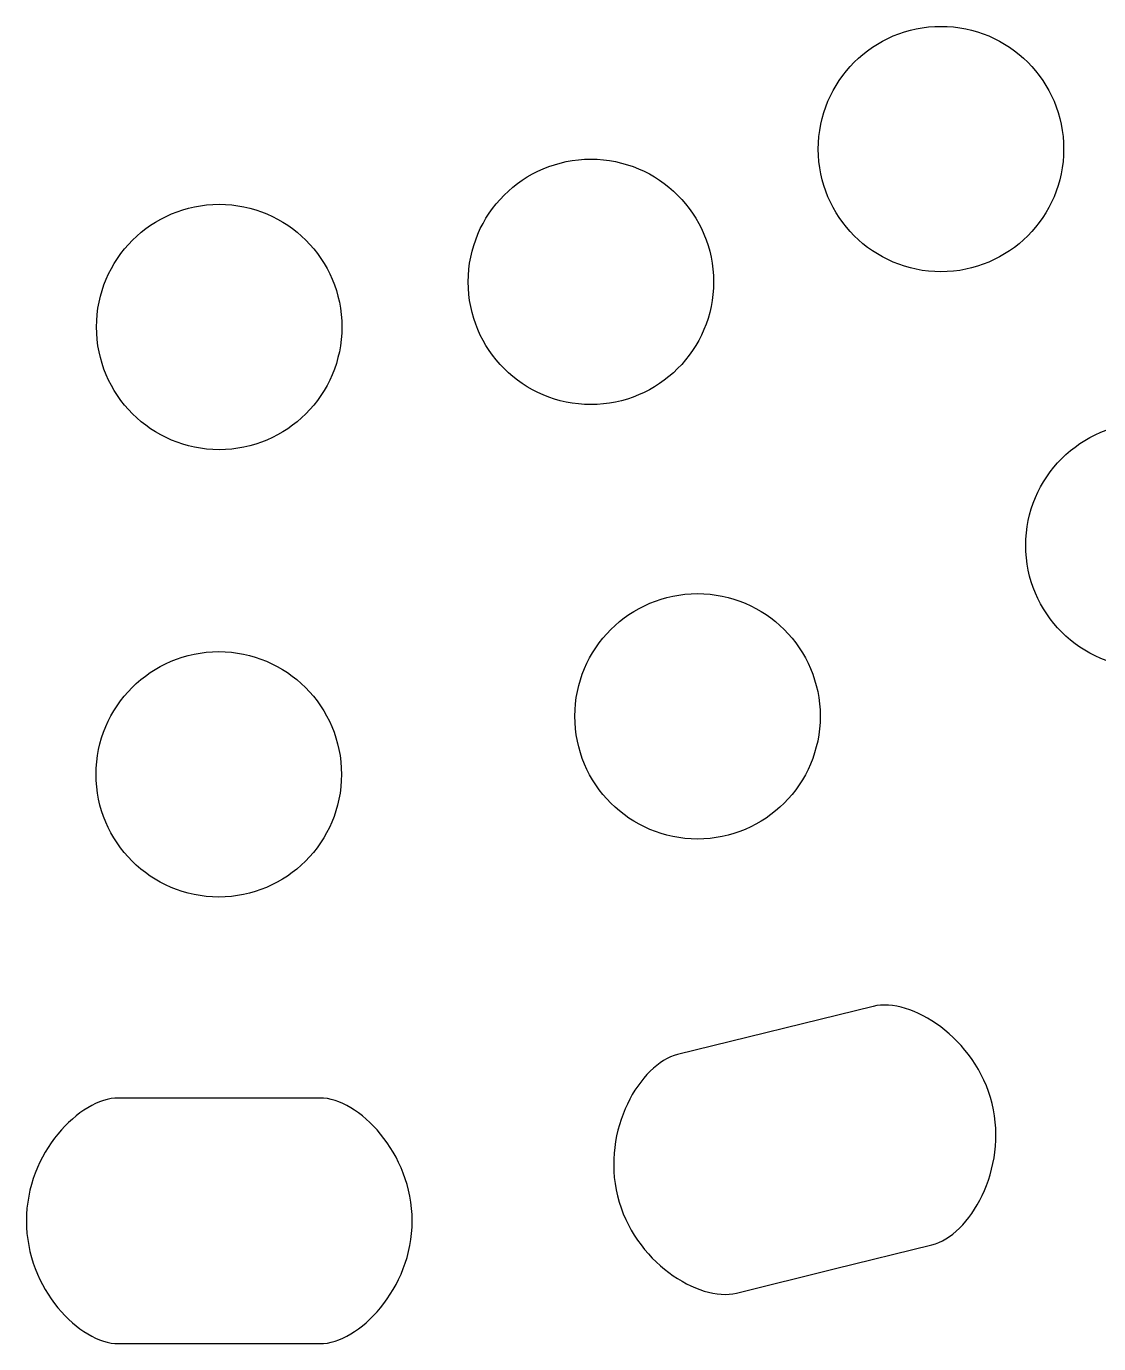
# Model space of a CAD drawing. Extents: x 5 to 376, y 5 to 380.
# Drawn here: x 92.65 to 115.05, y 234.19 to 261.69 of the extents above; entities that cross this region are included whole.
import ezdxf

# ---------------------------------------------------------------- set-up
doc = ezdxf.new("R2010")
doc.units = 0
doc.header["$MEASUREMENT"] = 0
doc.layers.add('Gas', color=7, linetype='Continuous')

msp = doc.modelspace()

# ---------------------------------------------------------------- linework, layer by layer
at = {"layer": 'Gas', "color": 0}
for p, q in [((110.335852, 241.229471), (106.250801, 240.222597)), ((110.411178, 241.244589), (110.335852, 241.229471)), ((110.489577, 241.253678), (110.411178, 241.244589)), ((110.570756, 241.256835), (110.489577, 241.253678)), ((110.654423, 241.254157), (110.570756, 241.256835)), ((110.740286, 241.245738), (110.654423, 241.254157)), ((110.828052, 241.231676), (110.740286, 241.245738)), ((110.917429, 241.212066), (110.828052, 241.231676)), ((111.008125, 241.187004), (110.917429, 241.212066)), ((111.099847, 241.156586), (111.008125, 241.187004)), ((111.192304, 241.120909), (111.099847, 241.156586)), ((111.285202, 241.080068), (111.192304, 241.120909)), ((111.37825, 241.034159), (111.285202, 241.080068)), ((111.471155, 240.983279), (111.37825, 241.034159)), ((111.563625, 240.927523), (111.471155, 240.983279)), ((111.655367, 240.866988), (111.563625, 240.927523)), ((111.74609, 240.801769), (111.655367, 240.866988)), ((111.8355, 240.731964), (111.74609, 240.801769)), ((111.923306, 240.657667), (111.8355, 240.731964)), ((112.009215, 240.578974), (111.923306, 240.657667)), ((112.092935, 240.495983), (112.009215, 240.578974)), ((112.174174, 240.408788), (112.092935, 240.495983)), ((112.252639, 240.317486), (112.174174, 240.408788)), ((106.030327, 240.137797), (105.95755, 240.096613)), ((106.103604, 240.172668), (106.030327, 240.137797)), ((106.177167, 240.201008), (106.103604, 240.172668)), ((106.250801, 240.222597), (106.177167, 240.201008)), ((112.328039, 240.222173), (112.252639, 240.317486)), ((112.400079, 240.122945), (112.328039, 240.222173)), ((112.468469, 240.019898), (112.400079, 240.122945)), ((105.675746, 239.87314), (105.608694, 239.803684)), ((105.744372, 239.93738), (105.675746, 239.87314)), ((105.814358, 239.996186), (105.744372, 239.93738)), ((105.885489, 240.049336), (105.814358, 239.996186)), ((105.95755, 240.096613), (105.885489, 240.049336)), ((112.532917, 239.913128), (112.468469, 240.019898)), ((112.593129, 239.802732), (112.532917, 239.913128)), ((105.419134, 239.566212), (105.360528, 239.478085)), ((105.480173, 239.650001), (105.419134, 239.566212)), ((105.543432, 239.729231), (105.480173, 239.650001)), ((105.608694, 239.803684), (105.543432, 239.729231)), ((112.648813, 239.688804), (112.593129, 239.802732)), ((112.699677, 239.571442), (112.648813, 239.688804)), ((112.745429, 239.450741), (112.699677, 239.571442)), ((94.418569, 239.302442), (94.339075, 239.28612)), ((94.496776, 239.312354), (94.418569, 239.302442)), ((94.573437, 239.315693), (94.496776, 239.312354)), ((98.780745, 239.315693), (94.573437, 239.315693)), ((98.8575, 239.312345), (98.780745, 239.315693)), ((98.935795, 239.302408), (98.8575, 239.312345)), ((99.015371, 239.286046), (98.935795, 239.302408)), ((105.251478, 239.289691), (105.201462, 239.189863)), ((105.304571, 239.385838), (105.251478, 239.289691)), ((105.360528, 239.478085), (105.304571, 239.385838)), ((112.785777, 239.326797), (112.745429, 239.450741)), ((112.820428, 239.199707), (112.785777, 239.326797)), ((93.849736, 239.06262), (93.768552, 239.005949)), ((93.931461, 239.114011), (93.849736, 239.06262)), ((94.013467, 239.159961), (93.931461, 239.114011)), ((94.095492, 239.200309), (94.013467, 239.159961)), ((94.177276, 239.234892), (94.095492, 239.200309)), ((94.258558, 239.26355), (94.177276, 239.234892)), ((94.339075, 239.28612), (94.258558, 239.26355)), ((99.095966, 239.263423), (99.015371, 239.286046)), ((99.177319, 239.2347), (99.095966, 239.263423)), ((99.259169, 239.200043), (99.177319, 239.2347)), ((99.341256, 239.159613), (99.259169, 239.200043)), ((99.423319, 239.113574), (99.341256, 239.159613)), ((99.505097, 239.06209), (99.423319, 239.113574)), ((99.586329, 239.005323), (99.505097, 239.06209)), ((105.154739, 239.086574), (105.111524, 238.980042)), ((105.201462, 239.189863), (105.154739, 239.086574)), ((112.848828, 239.070988), (112.820428, 239.199707)), ((112.870717, 238.942431), (112.848828, 239.070988)), ((93.530861, 238.805872), (93.454453, 238.729697)), ((93.608853, 238.877413), (93.530861, 238.805872)), ((93.688171, 238.944159), (93.608853, 238.877413)), ((93.768552, 239.005949), (93.688171, 238.944159)), ((99.666754, 238.943437), (99.586329, 239.005323)), ((99.746111, 238.876594), (99.666754, 238.943437)), ((99.82414, 238.804959), (99.746111, 238.876594)), ((99.900579, 238.728694), (99.82414, 238.804959)), ((105.036476, 238.758127), (105.005073, 238.643184)), ((105.072032, 238.870486), (105.036476, 238.758127)), ((105.111524, 238.980042), (105.072032, 238.870486)), ((112.886307, 238.814254), (112.870717, 238.942431)), ((112.895815, 238.686677), (112.886307, 238.814254)), ((93.237356, 238.474986), (93.169902, 238.381891)), ((93.30744, 238.564093), (93.237356, 238.474986)), ((93.379893, 238.64905), (93.30744, 238.564093)), ((93.454453, 238.729697), (93.379893, 238.64905)), ((99.975169, 238.647963), (99.900579, 238.728694)), ((100.047647, 238.562928), (99.975169, 238.647963)), ((100.117754, 238.473753), (100.047647, 238.562928)), ((100.185228, 238.380602), (100.117754, 238.473753)), ((104.978037, 238.525875), (104.955582, 238.40642)), ((105.005073, 238.643184), (104.978037, 238.525875)), ((112.899454, 238.55992), (112.895815, 238.686677)), ((112.897439, 238.434203), (112.899454, 238.55992)), ((93.105339, 238.284971), (93.043928, 238.184386)), ((93.169902, 238.381891), (93.105339, 238.284971)), ((100.249809, 238.283636), (100.185228, 238.380602)), ((100.311235, 238.183021), (100.249809, 238.283636)), ((104.937923, 238.285038), (104.925276, 238.161949)), ((104.955582, 238.40642), (104.937923, 238.285038)), ((112.859615, 238.065483), (112.877305, 238.186765)), ((112.877305, 238.186765), (112.889984, 238.309744)), ((112.889984, 238.309744), (112.897439, 238.434203)), ((92.931604, 237.972868), (92.881215, 237.862258)), ((92.985929, 238.080298), (92.931604, 237.972868)), ((93.043928, 238.184386), (92.985929, 238.080298)), ((100.369246, 238.078918), (100.311235, 238.183021)), ((100.423581, 237.971491), (100.369246, 238.078918)), ((100.473979, 237.860904), (100.423581, 237.971491)), ((104.917855, 238.037372), (104.915875, 237.911526)), ((104.915875, 237.911526), (104.91955, 237.784631)), ((104.925276, 238.161949), (104.917855, 238.037372)), ((112.810061, 237.828893), (112.837129, 237.946119)), ((112.837129, 237.946119), (112.859615, 238.065483)), ((92.835021, 237.748629), (92.793284, 237.632144)), ((92.881215, 237.862258), (92.835021, 237.748629)), ((100.52018, 237.747319), (100.473979, 237.860904)), ((100.561922, 237.630899), (100.52018, 237.747319)), ((104.91955, 237.784631), (104.929096, 237.656905)), ((104.929096, 237.656905), (104.944726, 237.528568)), ((112.74304, 237.601731), (112.778627, 237.714024)), ((112.778627, 237.714024), (112.810061, 237.828893)), ((92.724226, 237.391247), (92.697426, 237.267159)), ((92.756265, 237.512962), (92.724226, 237.391247)), ((92.793284, 237.632144), (92.756265, 237.512962)), ((100.598945, 237.511809), (100.561922, 237.630899)), ((100.630987, 237.390211), (100.598945, 237.511809)), ((100.657789, 237.266267), (100.630987, 237.390211)), ((104.944726, 237.528568), (104.966657, 237.399839)), ((104.966657, 237.399839), (104.995103, 237.270938)), ((112.613509, 237.28251), (112.660266, 237.385755)), ((112.660266, 237.385755), (112.703515, 237.492235)), ((112.703515, 237.492235), (112.74304, 237.601731)), ((92.676127, 237.140861), (92.660591, 237.012512)), ((92.697426, 237.267159), (92.676127, 237.140861)), ((100.679089, 237.140143), (100.657789, 237.266267)), ((100.694626, 237.012), (100.679089, 237.140143)), ((104.995103, 237.270938), (105.029774, 237.143765)), ((105.029774, 237.143765), (105.070136, 237.019761)), ((112.454329, 236.994383), (112.510326, 237.086604)), ((112.510326, 237.086604), (112.563458, 237.18272)), ((112.563458, 237.18272), (112.613509, 237.28251)), ((92.651078, 236.882276), (92.647849, 236.750313)), ((92.660591, 237.012512), (92.651078, 236.882276)), ((100.704139, 236.882002), (100.694626, 237.012)), ((100.707368, 236.750312), (100.704139, 236.882002)), ((105.070136, 237.019761), (105.115897, 236.89902)), ((105.115897, 236.89902), (105.166765, 236.781638)), ((112.271292, 236.743282), (112.334598, 236.822503)), ((112.334598, 236.822503), (112.395682, 236.906276)), ((112.395682, 236.906276), (112.454329, 236.994383)), ((92.647849, 236.750313), (92.651078, 236.618538)), ((92.651078, 236.618538), (92.660591, 236.488478)), ((100.694626, 236.488477), (100.704139, 236.618538)), ((100.704139, 236.618538), (100.707368, 236.750312)), ((105.166765, 236.781638), (105.222448, 236.667709)), ((105.222448, 236.667709), (105.282653, 236.557327)), ((105.282653, 236.557327), (105.347089, 236.450588)), ((112.070189, 236.535135), (112.138873, 236.599379)), ((112.138873, 236.599379), (112.205979, 236.668834)), ((112.205979, 236.668834), (112.271292, 236.743282)), ((92.660591, 236.488478), (92.676127, 236.360294)), ((92.676127, 236.360294), (92.697426, 236.234149)), ((100.657789, 236.234149), (100.679089, 236.360294)), ((100.679089, 236.360294), (100.694626, 236.488477)), ((105.347089, 236.450588), (105.415463, 236.347586)), ((105.415463, 236.347586), (105.487482, 236.248416)), ((111.563228, 236.249811), (111.636954, 236.271422)), ((111.636954, 236.271422), (111.710603, 236.299782)), ((111.710603, 236.299782), (111.78396, 236.334672)), ((111.78396, 236.334672), (111.856812, 236.375872)), ((111.856812, 236.375872), (111.928944, 236.423162)), ((111.928944, 236.423162), (112.000141, 236.476323)), ((112.000141, 236.476323), (112.070189, 236.535135)), ((92.697426, 236.234149), (92.724226, 236.110205)), ((92.724226, 236.110205), (92.756265, 235.988623)), ((92.756265, 235.988623), (92.793284, 235.869565)), ((100.561922, 235.869565), (100.598945, 235.988623)), ((100.598945, 235.988623), (100.630987, 236.110205)), ((100.630987, 236.110205), (100.657789, 236.234149)), ((105.487482, 236.248416), (105.562855, 236.153172)), ((105.562855, 236.153172), (105.64129, 236.06195)), ((105.64129, 236.06195), (105.722494, 235.974843)), ((109.520703, 235.746373), (111.563228, 236.249811)), ((92.793284, 235.869565), (92.835021, 235.753193)), ((92.835021, 235.753193), (92.881215, 235.639669)), ((100.473979, 235.639669), (100.52018, 235.753193)), ((100.52018, 235.753193), (100.561922, 235.869565)), ((105.722494, 235.974843), (105.806175, 235.891948)), ((105.806175, 235.891948), (105.892042, 235.813358)), ((105.892042, 235.813358), (105.979801, 235.739168)), ((105.979801, 235.739168), (106.06916, 235.669472)), ((107.478178, 235.242936), (109.520703, 235.746373)), ((92.881215, 235.639669), (92.931604, 235.529155)), ((92.931604, 235.529155), (92.985929, 235.421813)), ((100.369246, 235.421813), (100.423581, 235.529155)), ((100.423581, 235.529155), (100.473979, 235.639669)), ((106.06916, 235.669472), (106.159829, 235.604367)), ((106.159829, 235.604367), (106.251513, 235.543946)), ((106.251513, 235.543946), (106.343921, 235.488303)), ((106.343921, 235.488303), (106.436762, 235.437535)), ((106.436762, 235.437535), (106.529742, 235.391734)), ((92.985929, 235.421813), (93.043927, 235.317804)), ((93.043927, 235.317804), (93.105339, 235.217291)), ((93.105339, 235.217291), (93.169902, 235.120436)), ((100.185228, 235.120436), (100.249809, 235.217291)), ((100.249809, 235.217291), (100.311235, 235.317804)), ((100.311235, 235.317804), (100.369246, 235.421813)), ((106.529742, 235.391734), (106.622569, 235.350997)), ((106.622569, 235.350997), (106.714952, 235.315418)), ((106.714952, 235.315418), (106.806598, 235.285091)), ((106.806598, 235.285091), (106.897215, 235.260112)), ((106.897215, 235.260112), (106.986511, 235.240575)), ((106.986511, 235.240575), (107.074193, 235.226574)), ((107.074193, 235.226574), (107.15997, 235.218205)), ((107.15997, 235.218205), (107.243549, 235.215562)), ((107.243549, 235.215562), (107.324638, 235.218739)), ((107.324638, 235.218739), (107.402945, 235.227833)), ((107.402945, 235.227833), (107.478178, 235.242936)), ((93.169902, 235.120436), (93.237356, 235.027399)), ((93.237356, 235.027399), (93.30744, 234.938344)), ((93.30744, 234.938344), (93.379893, 234.853432)), ((99.975169, 234.853432), (100.047647, 234.938344)), ((100.047647, 234.938344), (100.117754, 235.027399)), ((100.117754, 235.027399), (100.185228, 235.120436)), ((93.379893, 234.853432), (93.454453, 234.772825)), ((93.454453, 234.772825), (93.530861, 234.696685)), ((93.530861, 234.696685), (93.608853, 234.625173)), ((93.608853, 234.625173), (93.688171, 234.558452)), ((99.666753, 234.558452), (99.746111, 234.625173)), ((99.746111, 234.625173), (99.82414, 234.696685)), ((99.82414, 234.696685), (99.900579, 234.772825)), ((99.900579, 234.772825), (99.975169, 234.853432)), ((93.688171, 234.558452), (93.768552, 234.496684)), ((93.768552, 234.496684), (93.849736, 234.44003)), ((93.849736, 234.44003), (93.931461, 234.388652)), ((93.931461, 234.388652), (94.013467, 234.342712)), ((94.013467, 234.342712), (94.095492, 234.302373)), ((99.259169, 234.302373), (99.341256, 234.342712)), ((99.341256, 234.342712), (99.423319, 234.388652)), ((99.423319, 234.388652), (99.505097, 234.44003)), ((99.505097, 234.44003), (99.586329, 234.496684)), ((99.586329, 234.496684), (99.666753, 234.558452)), ((94.095492, 234.302373), (94.177276, 234.267795)), ((94.177276, 234.267795), (94.258558, 234.239142)), ((94.258558, 234.239142), (94.339075, 234.216573)), ((94.339075, 234.216573), (94.418569, 234.200253)), ((94.418569, 234.200253), (94.496776, 234.190342)), ((94.496776, 234.190342), (94.573437, 234.187002)), ((94.573437, 234.187002), (96.677091, 234.187002)), ((96.677091, 234.187002), (98.780745, 234.187002)), ((98.780745, 234.187002), (98.8575, 234.190342)), ((98.8575, 234.190342), (98.935795, 234.200253)), ((98.935795, 234.200253), (99.015371, 234.216573)), ((99.015371, 234.216573), (99.095966, 234.239142)), ((99.095966, 234.239142), (99.177319, 234.267795)), ((99.177319, 234.267795), (99.259169, 234.302373))]:
    msp.add_line(p, q, dxfattribs=at)
for centre in [(111.752314, 259.129226), (104.439738, 256.356332), (96.676056, 255.414028), (116.08556, 250.855094), (106.666938, 247.285618), (96.667773, 246.073888)]:
    msp.add_circle(centre, 2.561995, dxfattribs=at)

doc.saveas('drawing.dxf')
